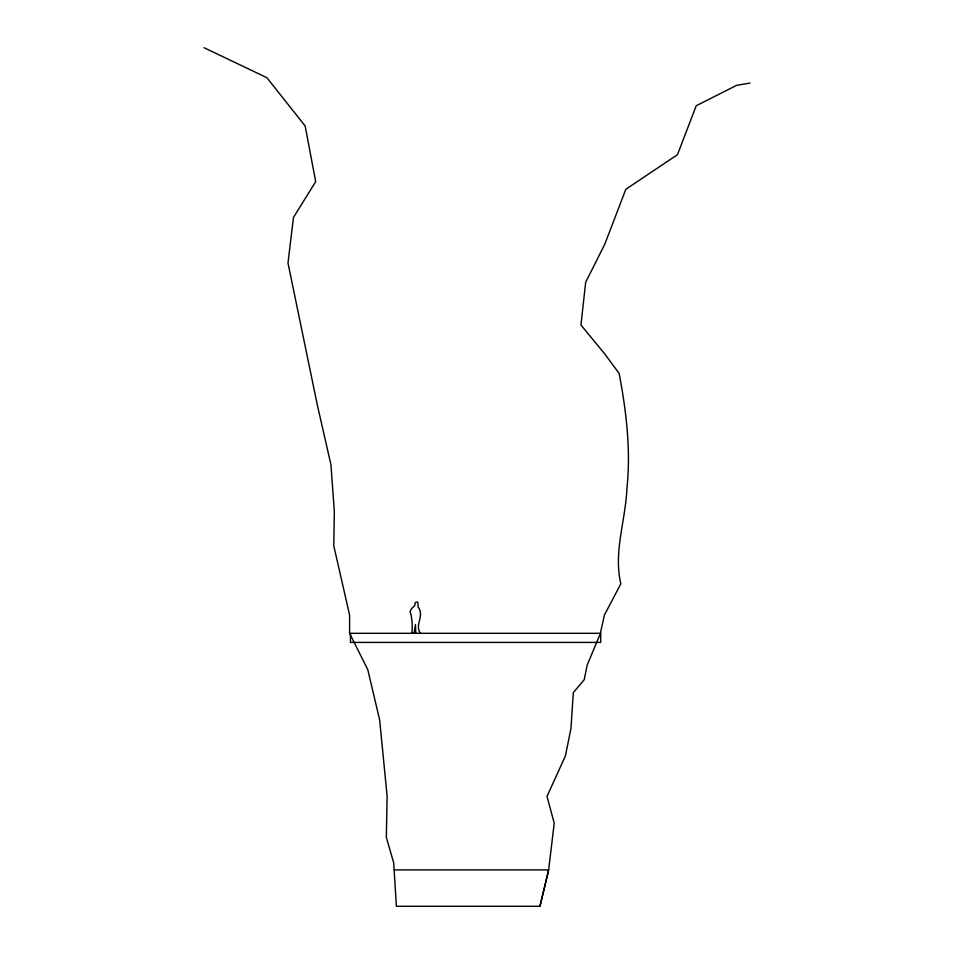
<?xml version="1.0" encoding="UTF-8"?>
<svg xmlns="http://www.w3.org/2000/svg" width="954" height="954" viewBox="0 0 954 954"><rect width="100%" height="100%" fill="white"/><g stroke="black" fill="none" stroke-linecap="round" stroke-linejoin="round"><path stroke-width="1.43" d="M414.06 633.313L415.455 624.429L415.801 633.313M420.154 633.313C414.93 623.356 423.659 618.502 419.104 608.151C416.171 607.531 420.595 599.804 415.145 602.666C415.968 607.245 410.351 607.102 410.101 612.42L410.53 612.897C412.259 619.265 412.522 626.742 411.925 633.313M204.013 47.7L266.893 77.703L305.161 126L315.691 181.654L293.486 217.405L287.977 262.994L317.324 404.985L330.931 464.681L334.317 511.392L333.781 545.807L349.605 615.115L349.605 633.313L367.803 669.708L379.668 720.008L387.121 796.328L386.322 837.362L393.692 862.798L396.387 906.3L539.94 906.3L548.622 869.905L394.133 869.905M539.94 906.3L548.538 870.644L554.238 823.207L547 796.423L565.424 755.914L570.957 728.439L573.318 692.628L584.206 679.749L587.175 665.117L600.221 633.897L604.395 615.115L620.827 583.776C613.327 552.056 625.574 520.562 626.885 488.913C630.988 450.169 626.337 411.544 619.158 373.455L604.824 354.041L580.95 325.016L585.684 282.217L604.741 244.319L625.836 189.274L677.459 154.691L696.229 105.715L736.679 85.335L749.987 83.081M600.686 633.313L350.452 633.313L350.452 642.412L600.686 642.412L600.686 633.313"/></g></svg>
